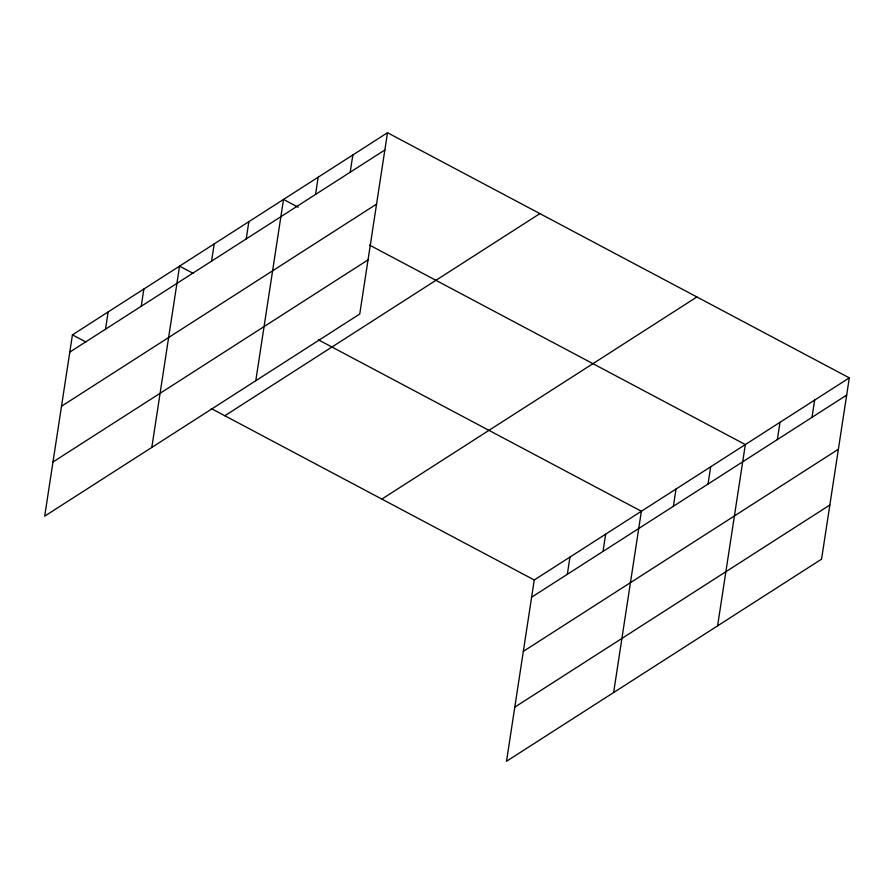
<?xml version="1.0" encoding="UTF-8"?>
<svg xmlns="http://www.w3.org/2000/svg" width="894" height="894" viewBox="0 0 894 894"><rect width="100%" height="100%" fill="white"/><g stroke="black" fill="none" stroke-linecap="round" stroke-linejoin="round"><path stroke-width="1.34" d="M387.493 132.725L72.436 334.848L44.7 516.14L359.746 314.017L387.493 132.725L849.3 377.86L821.564 559.152L506.507 761.275L534.254 579.982L849.3 377.86M105.503 329.193L108.152 311.939M141.218 306.284L143.856 289.03M151.812 447.425L179.56 266.133L193.082 273.307M211.576 261.149L214.214 243.894M246.23 238.91L248.867 221.656M255.785 380.721L283.521 199.429L298.272 207.252M315.537 194.445L318.175 177.191M350.191 172.207L352.839 154.964M567.321 574.328L569.959 557.074M603.025 551.419L605.663 534.165M613.63 692.548L641.367 511.256L318.432 339.843M673.383 506.272L676.02 489.029M708.037 484.045L710.674 466.791M717.591 625.856L745.339 444.564L369.557 245.09M777.344 439.58L779.993 422.326M812.009 417.342L814.646 400.087M69.799 352.102L384.856 149.98M61.518 406.234L376.564 204.111M52.981 462.008L368.037 259.886M224.841 415.744L539.887 213.621M381.85 499.087L696.907 296.964M531.606 597.226L846.663 395.103M523.325 651.368L838.382 449.246M514.788 707.143L829.844 505.021M72.436 334.848L85.958 342.022M211.319 408.569L534.254 579.982"/></g></svg>
